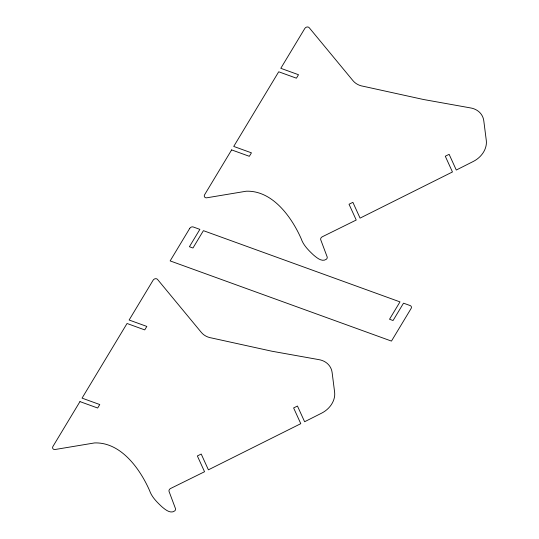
<?xml version="1.0" encoding="UTF-8"?>
<svg xmlns="http://www.w3.org/2000/svg" width="539" height="539" viewBox="0 0 539 539"><rect width="100%" height="100%" fill="white"/><g stroke="black" fill="none" stroke-linecap="round" stroke-linejoin="round"><path stroke-width="0.81" d="M79.961 401.602L52.957 446.42A2.688 2.176 -29.7 0 0 52.943 448.711A2.688 2.176 -29.7 0 0 55.187 449.492L94.547 442.93C120.844 441.987 139.999 468.815 149.532 490.456C151.735 497.019 156.876 502.031 161.788 506.673C165.102 509.456 170.452 514.193 174.804 510.857A2.688 2.176 -29.7 0 0 175.337 508.216L169.179 491.784A2.688 2.176 -29.7 0 1 170.62 488.482L204.55 471.733L197.362 455.947L201.215 454.047L208.398 469.826L300.782 423.674L293.614 407.935L297.461 406.035L304.616 421.741L321.628 413.157A21.486 17.43 -29.7 0 0 334.611 392.102L332.125 372.557A21.486 17.43 -29.7 0 0 318.468 359.56L271.784 351.199L211.814 338.027A21.486 17.43 -29.7 0 1 201.33 332.408L157.509 279.391A2.688 2.176 -29.7 0 0 153.137 280.165L129.124 320.018L146.83 326.432L144.742 329.902L127.036 323.488L82.056 398.132L99.762 404.546L97.667 408.023L79.961 401.602M231.635 149.896L204.631 194.707A2.688 2.176 -29.7 0 0 204.618 197.004A2.688 2.176 -29.7 0 0 206.861 197.786L246.222 191.217C272.518 190.274 291.666 217.109 301.207 238.75C303.41 245.312 308.551 250.325 313.462 254.96C316.777 257.75 322.127 262.486 326.479 259.151A2.688 2.176 -29.7 0 0 327.011 256.51L320.853 240.077A2.688 2.176 -29.7 0 1 322.288 236.776L356.225 220.027L349.036 204.241L352.89 202.341L360.072 218.12L452.457 171.968L445.288 156.229L449.135 154.329L456.29 170.034L473.303 161.451A21.486 17.43 -29.7 0 0 486.286 140.396L483.8 120.851A21.486 17.43 -29.7 0 0 470.143 107.854L423.459 99.493L363.488 86.321A21.486 17.43 -29.7 0 1 352.998 80.695L309.184 27.678A2.688 2.176 -29.7 0 0 304.811 28.459L280.799 68.312L298.505 74.726L296.416 78.195L278.71 71.781L233.731 146.426L251.437 152.84L249.341 156.31L231.635 149.896M189.755 228.354L170.142 260.903L391.462 341.093L411.075 308.544A2.688 2.176 -29.7 0 0 410.172 305.573L403.522 303.167L393.066 320.523L389.522 319.243L399.985 301.887L203.412 230.658L192.955 248.021L189.411 246.734L199.875 229.378L193.272 226.986A2.688 2.176 -29.7 0 0 189.755 228.354"/></g></svg>
